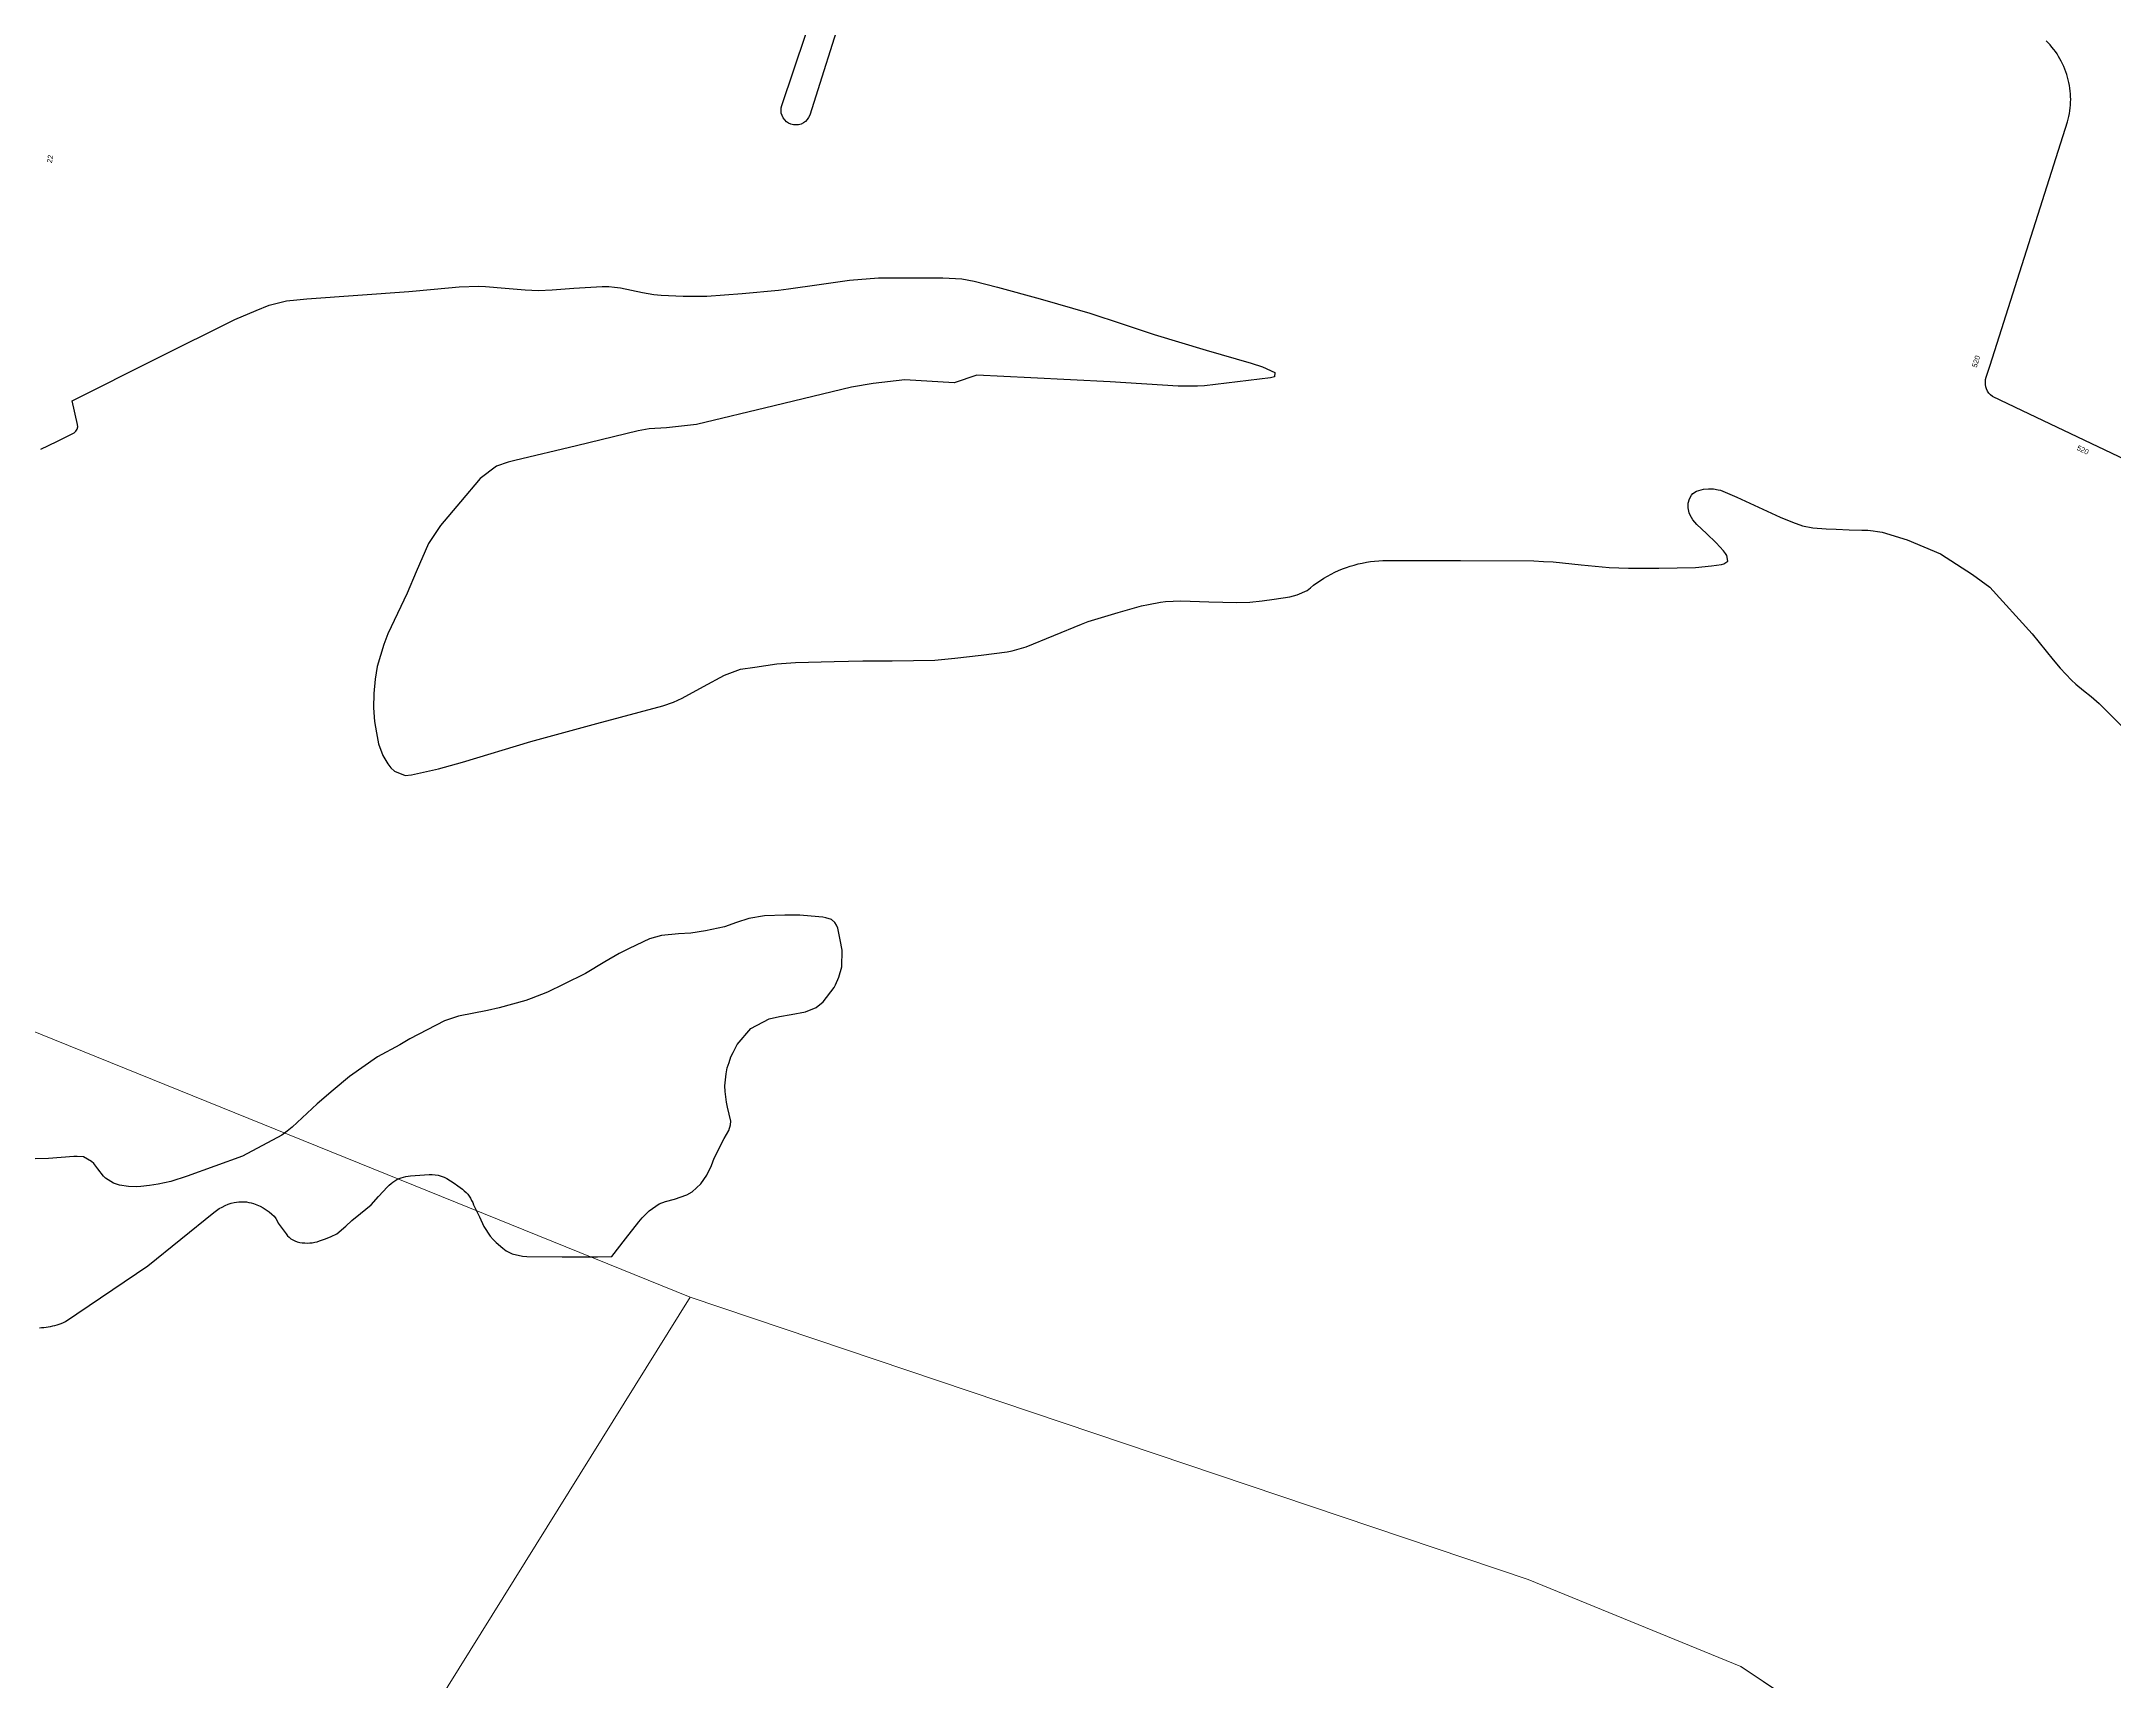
# Model space of a CAD drawing. Header units: millimetres. Extents: x 617751 to 636088, y 68402 to 77988.
# Drawn here: x 631080.2 to 631557.7, y 72760.1 to 73137.7 of the extents above; entities that cross this region are included whole.
import ezdxf

# ---------------------------------------------------------------- set-up
doc = ezdxf.new("R2010")
doc.units = ezdxf.units.MM
doc.header["$LTSCALE"] = 3
doc.header["$MEASUREMENT"] = 0
for name, color, linetype in [('ALINHAMENTO PREDIAL', 120, 'Continuous'), ('BAIRRO', 30, 'Continuous'), ('NUMERAÇÃO', 7, 'Continuous')]:
    doc.layers.add(name, color=color, linetype=linetype)
doc.styles.get("Standard").update_dxf_attribs({"font": 'arial.ttf'})

msp = doc.modelspace()

# ---------------------------------------------------------------- linework, layer by layer
at = {"layer": 'ALINHAMENTO PREDIAL'}
for points in [[(631265.1, 73145.72), (631257.17, 73120.75), (631256.92, 73120.21), (631256.59, 73119.72), (631256.18, 73119.3), (631255.7, 73118.95), (631255.17, 73118.69), (631254.61, 73118.53), (631254.02, 73118.47), (631253.43, 73118.51), (631252.85, 73118.65), (631252.31, 73118.89), (631251.82, 73119.22), (631251.4, 73119.63), (631251.05, 73120.11), (631250.79, 73120.64), (631250.63, 73121.21), (631250.56, 73121.79), (631250.6, 73122.38), (631250.75, 73122.96), (631267.44, 73172.55)], [(631265.1, 73145.72), (631257.17, 73120.75), (631256.92, 73120.21), (631256.59, 73119.72), (631256.18, 73119.3), (631255.7, 73118.95), (631255.17, 73118.69), (631254.61, 73118.53), (631254.02, 73118.47), (631253.43, 73118.51), (631252.85, 73118.65), (631252.31, 73118.89), (631251.82, 73119.22), (631251.4, 73119.63), (631251.05, 73120.11), (631250.79, 73120.64), (631250.63, 73121.21), (631250.56, 73121.79), (631250.6, 73122.38), (631250.75, 73122.96), (631267.44, 73172.55)], [(631265.1, 73145.72), (631257.17, 73120.75), (631256.92, 73120.21), (631256.59, 73119.72), (631256.18, 73119.3), (631255.7, 73118.95), (631255.17, 73118.69), (631254.61, 73118.53), (631254.02, 73118.47), (631253.43, 73118.51), (631252.85, 73118.65), (631252.31, 73118.89), (631251.82, 73119.22), (631251.4, 73119.63), (631251.05, 73120.11), (631250.79, 73120.64), (631250.63, 73121.21), (631250.56, 73121.79), (631250.6, 73122.38), (631250.75, 73122.96), (631267.44, 73172.55)], [(631580.88, 73031.52), (631536.46, 73052.68), (631529.55, 73055.97), (631529.13, 73056.33), (631528.77, 73056.74), (631528.46, 73057.2), (631528.23, 73057.7), (631528.06, 73058.22), (631527.96, 73058.76), (631527.94, 73059.31), (631528, 73059.86), (631528.13, 73060.4), (631529.02, 73063.16), (631546.87, 73119.18), (631547.04, 73119.81), (631547.18, 73120.45), (631547.3, 73121.09), (631547.41, 73121.73), (631547.48, 73122.38), (631547.54, 73123.03), (631547.58, 73123.69), (631547.59, 73124.34), (631547.58, 73124.99), (631547.54, 73125.64), (631547.49, 73126.29), (631547.41, 73126.94), (631547.31, 73127.59), (631547.19, 73128.23), (631547.04, 73128.87), (631546.88, 73129.5), (631546.69, 73130.12), (631546.48, 73130.74), (631546.25, 73131.35), (631546, 73131.95), (631545.73, 73132.55), (631545.43, 73133.13), (631545.12, 73133.7), (631544.79, 73134.27), (631544.44, 73134.82), (631544.07, 73135.36), (631543.68, 73135.88), (631543.28, 73136.39), (631542.85, 73136.89), (631542.41, 73137.37), (631541.96, 73137.84)], [(631580.88, 73031.52), (631536.46, 73052.68), (631529.55, 73055.97), (631529.13, 73056.33), (631528.77, 73056.74), (631528.46, 73057.2), (631528.23, 73057.7), (631528.06, 73058.22), (631527.96, 73058.76), (631527.94, 73059.31), (631528, 73059.86), (631528.13, 73060.4), (631529.02, 73063.16), (631546.87, 73119.18), (631547.04, 73119.81), (631547.18, 73120.45), (631547.3, 73121.09), (631547.41, 73121.73), (631547.48, 73122.38), (631547.54, 73123.03), (631547.58, 73123.69), (631547.59, 73124.34), (631547.58, 73124.99), (631547.54, 73125.64), (631547.49, 73126.29), (631547.41, 73126.94), (631547.31, 73127.59), (631547.19, 73128.23), (631547.04, 73128.87), (631546.88, 73129.5), (631546.69, 73130.12), (631546.48, 73130.74), (631546.25, 73131.35), (631546, 73131.95), (631545.73, 73132.55), (631545.43, 73133.13), (631545.12, 73133.7), (631544.79, 73134.27), (631544.44, 73134.82), (631544.07, 73135.36), (631543.68, 73135.88), (631543.28, 73136.39), (631542.85, 73136.89), (631542.41, 73137.37), (631541.96, 73137.84)], [(631580.88, 73031.52), (631536.46, 73052.68), (631529.55, 73055.97), (631529.13, 73056.33), (631528.77, 73056.74), (631528.46, 73057.2), (631528.23, 73057.7), (631528.06, 73058.22), (631527.96, 73058.76), (631527.94, 73059.31), (631528, 73059.86), (631528.13, 73060.4), (631529.02, 73063.16), (631546.87, 73119.18), (631547.04, 73119.81), (631547.18, 73120.45), (631547.3, 73121.09), (631547.41, 73121.73), (631547.48, 73122.38), (631547.54, 73123.03), (631547.58, 73123.69), (631547.59, 73124.34), (631547.58, 73124.99), (631547.54, 73125.64), (631547.49, 73126.29), (631547.41, 73126.94), (631547.31, 73127.59), (631547.19, 73128.23), (631547.04, 73128.87), (631546.88, 73129.5), (631546.69, 73130.12), (631546.48, 73130.74), (631546.25, 73131.35), (631546, 73131.95), (631545.73, 73132.55), (631545.43, 73133.13), (631545.12, 73133.7), (631544.79, 73134.27), (631544.44, 73134.82), (631544.07, 73135.36), (631543.68, 73135.88), (631543.28, 73136.39), (631542.85, 73136.89), (631542.41, 73137.37), (631541.96, 73137.84)], [(631080.1, 73043.84), (631083.77, 73045.62), (631087.75, 73047.6), (631088.16, 73047.95), (631088.45, 73048.42), (631088.58, 73048.94), (631088.54, 73049.49), (631087.33, 73054.95), (631106.69, 73064.71), (631124.8, 73073.72), (631129.7, 73075.76), (631132.67, 73076.95), (631136.68, 73077.97), (631139.01, 73078.2), (631141.33, 73078.43), (631164.87, 73080.12), (631170.66, 73080.64), (631176.45, 73081.17), (631180.95, 73081.34), (631182.48, 73081.32), (631187.04, 73080.91), (631191.6, 73080.5), (631194.67, 73080.36), (631197.85, 73080.48), (631202.82, 73080.87), (631209.33, 73081.29), (631210.87, 73081.31), (631212.22, 73081.14), (631213.56, 73080.97), (631216.11, 73080.43), (631218.66, 73079.89), (631221.24, 73079.45), (631222.96, 73079.31), (631224.67, 73079.18), (631228.05, 73079.07), (631233.47, 73079.06), (631241.58, 73079.65), (631249.97, 73080.45), (631252.29, 73080.74), (631259.32, 73081.76), (631266.34, 73082.78), (631273.02, 73083.31), (631280.44, 73083.3), (631287.85, 73083.3), (631292.24, 73083.03), (631295.03, 73082.55), (631300.4, 73081.14), (631310.23, 73078.41), (631321.71, 73075.16), (631329.11, 73072.68), (631336.48, 73070.2), (631348.48, 73066.65), (631358.87, 73063.62), (631361.44, 73062.76), (631364.32, 73061.45), (631364.19, 73060.5), (631363.26, 73060.29), (631355.7, 73059.34), (631348.13, 73058.4), (631346.49, 73058.31), (631342.04, 73058.33), (631326.4, 73059.33), (631308.09, 73060.27), (631295.62, 73060.89), (631290.43, 73059.12), (631279.04, 73059.82), (631271.82, 73058.94), (631266.8, 73058.11), (631248.95, 73053.81), (631231.09, 73049.51), (631224.17, 73048.75), (631220.21, 73048.48), (631217.68, 73048.02), (631203.48, 73044.63), (631189.27, 73041.24), (631187.74, 73040.81), (631185.01, 73039.92), (631181.27, 73037.07), (631176.72, 73031.68), (631172.16, 73026.29), (631169.39, 73022.1), (631166.5, 73015.57), (631164.46, 73010.72), (631160.03, 73001.33), (631159.06, 72998.87), (631157.57, 72993.79), (631157.07, 72990.86), (631156.81, 72987.6), (631156.73, 72984.29), (631156.96, 72981.13), (631157.41, 72978.56), (631157.86, 72976), (631158.87, 72973.29), (631159.99, 72971.36), (631160.72, 72970.48), (631161.51, 72969.73), (631164.02, 72968.74), (631165.49, 72968.86), (631171.67, 72970.22), (631177.22, 72971.8), (631192.96, 72976.55), (631208.16, 72980.64), (631223.35, 72984.73), (631225.79, 72985.57), (631227.83, 72986.48), (631232.7, 72989.16), (631237.56, 72991.84), (631241.26, 72993.15), (631244.5, 72993.67), (631249.62, 72994.41), (631253.86, 72994.73), (631262.8, 72994.97), (631269.38, 72995.11), (631276.14, 72995.14), (631286, 72995.27), (631288.3, 72995.49), (631290.59, 72995.71), (631296.64, 72996.44), (631302.68, 72997.17), (631303.78, 72997.4), (631307.01, 72998.31), (631313.38, 73000.94), (631319.74, 73003.58), (631321.3, 73004.14), (631328.21, 73006.22), (631333.57, 73007.74), (631335.19, 73008.11), (631337.95, 73008.63), (631339.09, 73008.78), (631342.64, 73008.89), (631349.08, 73008.72), (631355.51, 73008.56), (631358.52, 73008.61), (631361.35, 73008.88), (631364.15, 73009.29), (631367.78, 73009.86), (631369.46, 73010.28), (631371.75, 73011.3), (631372.48, 73011.91), (631373.23, 73012.51), (631374, 73013.07), (631374.79, 73013.61), (631375.6, 73014.12), (631376.42, 73014.6), (631377.26, 73015.06), (631378.11, 73015.49), (631378.98, 73015.88), (631379.86, 73016.25), (631380.76, 73016.58), (631381.66, 73016.89), (631382.58, 73017.16), (631383.5, 73017.4), (631384.43, 73017.62), (631385.37, 73017.79), (631386.31, 73017.94), (631387.26, 73018.05), (631388.21, 73018.13), (631389.17, 73018.18), (631390.12, 73018.2), (631407.03, 73018.18), (631423.93, 73018.16), (631426.15, 73018.01), (631428.36, 73017.86), (631434.82, 73017.22), (631441.27, 73016.59), (631445.77, 73016.44), (631452.75, 73016.46), (631461.15, 73016.59), (631464.86, 73017.01), (631467.13, 73017.32), (631467.72, 73017.47), (631468.59, 73018.08), (631468.38, 73019.35), (631468.08, 73019.79), (631467.62, 73020.42), (631465.92, 73022.3), (631463.7, 73024.39), (631461.47, 73026.49), (631460.59, 73027.53), (631459.93, 73028.62), (631459.73, 73029.18), (631459.47, 73030.3), (631459.49, 73031.39), (631459.76, 73032.39), (631460.27, 73033.25), (631460.59, 73033.64), (631461.44, 73034.19), (631463.03, 73034.62), (631464.17, 73034.72), (631465.32, 73034.67), (631466.4, 73034.5), (631466.92, 73034.4), (631470.69, 73032.82), (631480.64, 73028.21), (631483.54, 73027.01), (631485.82, 73026.21), (631488.23, 73025.72), (631491.3, 73025.5), (631493.61, 73025.38), (631496.55, 73025.3), (631499.48, 73025.22), (631500.16, 73025.2), (631500.85, 73025.18), (631502.07, 73025.07), (631503.12, 73024.89), (631504.17, 73024.71), (631509.94, 73022.96), (631517.57, 73019.76), (631524.98, 73014.96), (631528.93, 73012.06), (631538.69, 73001.29), (631543.53, 72995.36), (631545.18, 72993.44), (631547.79, 72990.64), (631548.74, 72989.75), (631550.52, 72988.3), (631552.3, 72986.86), (631554.11, 72985.27), (631559.66, 72979.78)], [(631080.1, 73043.84), (631083.77, 73045.62), (631087.75, 73047.6), (631088.16, 73047.95), (631088.45, 73048.42), (631088.58, 73048.94), (631088.54, 73049.49), (631087.33, 73054.95), (631106.69, 73064.71), (631124.8, 73073.72), (631129.7, 73075.76), (631132.67, 73076.95), (631136.68, 73077.97), (631139.01, 73078.2), (631141.33, 73078.43), (631164.87, 73080.12), (631170.66, 73080.64), (631176.45, 73081.17), (631180.95, 73081.34), (631182.48, 73081.32), (631187.04, 73080.91), (631191.6, 73080.5), (631194.67, 73080.36), (631197.85, 73080.48), (631202.82, 73080.87), (631209.33, 73081.29), (631210.87, 73081.31), (631212.22, 73081.14), (631213.56, 73080.97), (631216.11, 73080.43), (631218.66, 73079.89), (631221.24, 73079.45), (631222.96, 73079.31), (631224.67, 73079.18), (631228.05, 73079.07), (631233.47, 73079.06), (631241.58, 73079.65), (631249.97, 73080.45), (631252.29, 73080.74), (631259.32, 73081.76), (631266.34, 73082.78), (631273.02, 73083.31), (631280.44, 73083.3), (631287.85, 73083.3), (631292.24, 73083.03), (631295.03, 73082.55), (631300.4, 73081.14), (631310.23, 73078.41), (631321.71, 73075.16), (631329.11, 73072.68), (631336.48, 73070.2), (631348.48, 73066.65), (631358.87, 73063.62), (631361.44, 73062.76), (631364.32, 73061.45), (631364.19, 73060.5), (631363.26, 73060.29), (631355.7, 73059.34), (631348.13, 73058.4), (631346.49, 73058.31), (631342.04, 73058.33), (631326.4, 73059.33), (631308.09, 73060.27), (631295.62, 73060.89), (631290.43, 73059.12), (631279.04, 73059.82), (631271.82, 73058.94), (631266.8, 73058.11), (631248.95, 73053.81), (631231.09, 73049.51), (631224.17, 73048.75), (631220.21, 73048.48), (631217.68, 73048.02), (631203.48, 73044.63), (631189.27, 73041.24), (631187.74, 73040.81), (631185.01, 73039.92), (631181.27, 73037.07), (631176.72, 73031.68), (631172.16, 73026.29), (631169.39, 73022.1), (631166.5, 73015.57), (631164.46, 73010.72), (631160.03, 73001.33), (631159.06, 72998.87), (631157.57, 72993.79), (631157.07, 72990.86), (631156.81, 72987.6), (631156.73, 72984.29), (631156.96, 72981.13), (631157.41, 72978.56), (631157.86, 72976), (631158.87, 72973.29), (631159.99, 72971.36), (631160.72, 72970.48), (631161.51, 72969.73), (631164.02, 72968.74), (631165.49, 72968.86), (631171.67, 72970.22), (631177.22, 72971.8), (631192.96, 72976.55), (631208.16, 72980.64), (631223.35, 72984.73), (631225.79, 72985.57), (631227.83, 72986.48), (631232.7, 72989.16), (631237.56, 72991.84), (631241.26, 72993.15), (631244.5, 72993.67), (631249.62, 72994.41), (631253.86, 72994.73), (631262.8, 72994.97), (631269.38, 72995.11), (631276.14, 72995.14), (631286, 72995.27), (631288.3, 72995.49), (631290.59, 72995.71), (631296.64, 72996.44), (631302.68, 72997.17), (631303.78, 72997.4), (631307.01, 72998.31), (631313.38, 73000.94), (631319.74, 73003.58), (631321.3, 73004.14), (631328.21, 73006.22), (631333.57, 73007.74), (631335.19, 73008.11), (631337.95, 73008.63), (631339.09, 73008.78), (631342.64, 73008.89), (631349.08, 73008.72), (631355.51, 73008.56), (631358.52, 73008.61), (631361.35, 73008.88), (631364.15, 73009.29), (631367.78, 73009.86), (631369.46, 73010.28), (631371.75, 73011.3), (631372.48, 73011.91), (631373.23, 73012.51), (631374, 73013.07), (631374.79, 73013.61), (631375.6, 73014.12), (631376.42, 73014.6), (631377.26, 73015.06), (631378.11, 73015.49), (631378.98, 73015.88), (631379.86, 73016.25), (631380.76, 73016.58), (631381.66, 73016.89), (631382.58, 73017.16), (631383.5, 73017.4), (631384.43, 73017.62), (631385.37, 73017.79), (631386.31, 73017.94), (631387.26, 73018.05), (631388.21, 73018.13), (631389.17, 73018.18), (631390.12, 73018.2), (631407.03, 73018.18), (631423.93, 73018.16), (631426.15, 73018.01), (631428.36, 73017.86), (631434.82, 73017.22), (631441.27, 73016.59), (631445.77, 73016.44), (631452.75, 73016.46), (631461.15, 73016.59), (631464.86, 73017.01), (631467.13, 73017.32), (631467.72, 73017.47), (631468.59, 73018.08), (631468.38, 73019.35), (631468.08, 73019.79), (631467.62, 73020.42), (631465.92, 73022.3), (631463.7, 73024.39), (631461.47, 73026.49), (631460.59, 73027.53), (631459.93, 73028.62), (631459.73, 73029.18), (631459.47, 73030.3), (631459.49, 73031.39), (631459.76, 73032.39), (631460.27, 73033.25), (631460.59, 73033.64), (631461.44, 73034.19), (631463.03, 73034.62), (631464.17, 73034.72), (631465.32, 73034.67), (631466.4, 73034.5), (631466.92, 73034.4), (631470.69, 73032.82), (631480.64, 73028.21), (631483.54, 73027.01), (631485.82, 73026.21), (631488.23, 73025.72), (631491.3, 73025.5), (631493.61, 73025.38), (631496.55, 73025.3), (631499.48, 73025.22), (631500.16, 73025.2), (631500.85, 73025.18), (631502.07, 73025.07), (631503.12, 73024.89), (631504.17, 73024.71), (631509.94, 73022.96), (631517.57, 73019.76), (631524.98, 73014.96), (631528.93, 73012.06), (631538.69, 73001.29), (631543.53, 72995.36), (631545.18, 72993.44), (631547.79, 72990.64), (631548.74, 72989.75), (631550.52, 72988.3), (631552.3, 72986.86), (631554.11, 72985.27), (631559.66, 72979.78)], [(631080.1, 73043.84), (631083.77, 73045.62), (631087.75, 73047.6), (631088.16, 73047.95), (631088.45, 73048.42), (631088.58, 73048.94), (631088.54, 73049.49), (631087.33, 73054.95), (631106.69, 73064.71), (631124.8, 73073.72), (631129.7, 73075.76), (631132.67, 73076.95), (631136.68, 73077.97), (631139.01, 73078.2), (631141.33, 73078.43), (631164.87, 73080.12), (631170.66, 73080.64), (631176.45, 73081.17), (631180.95, 73081.34), (631182.48, 73081.32), (631187.04, 73080.91), (631191.6, 73080.5), (631194.67, 73080.36), (631197.85, 73080.48), (631202.82, 73080.87), (631209.33, 73081.29), (631210.87, 73081.31), (631212.22, 73081.14), (631213.56, 73080.97), (631216.11, 73080.43), (631218.66, 73079.89), (631221.24, 73079.45), (631222.96, 73079.31), (631224.67, 73079.18), (631228.05, 73079.07), (631233.47, 73079.06), (631241.58, 73079.65), (631249.97, 73080.45), (631252.29, 73080.74), (631259.32, 73081.76), (631266.34, 73082.78), (631273.02, 73083.31), (631280.44, 73083.3), (631287.85, 73083.3), (631292.24, 73083.03), (631295.03, 73082.55), (631300.4, 73081.14), (631310.23, 73078.41), (631321.71, 73075.16), (631329.11, 73072.68), (631336.48, 73070.2), (631348.48, 73066.65), (631358.87, 73063.62), (631361.44, 73062.76), (631364.32, 73061.45), (631364.19, 73060.5), (631363.26, 73060.29), (631355.7, 73059.34), (631348.13, 73058.4), (631346.49, 73058.31), (631342.04, 73058.33), (631326.4, 73059.33), (631308.09, 73060.27), (631295.62, 73060.89), (631290.43, 73059.12), (631279.04, 73059.82), (631271.82, 73058.94), (631266.8, 73058.11), (631248.95, 73053.81), (631231.09, 73049.51), (631224.17, 73048.75), (631220.21, 73048.48), (631217.68, 73048.02), (631203.48, 73044.63), (631189.27, 73041.24), (631187.74, 73040.81), (631185.01, 73039.92), (631181.27, 73037.07), (631176.72, 73031.68), (631172.16, 73026.29), (631169.39, 73022.1), (631166.5, 73015.57), (631164.46, 73010.72), (631160.03, 73001.33), (631159.06, 72998.87), (631157.57, 72993.79), (631157.07, 72990.86), (631156.81, 72987.6), (631156.73, 72984.29), (631156.96, 72981.13), (631157.41, 72978.56), (631157.86, 72976), (631158.87, 72973.29), (631159.99, 72971.36), (631160.72, 72970.48), (631161.51, 72969.73), (631164.02, 72968.74), (631165.49, 72968.86), (631171.67, 72970.22), (631177.22, 72971.8), (631192.96, 72976.55), (631208.16, 72980.64), (631223.35, 72984.73), (631225.79, 72985.57), (631227.83, 72986.48), (631232.7, 72989.16), (631237.56, 72991.84), (631241.26, 72993.15), (631244.5, 72993.67), (631249.62, 72994.41), (631253.86, 72994.73), (631262.8, 72994.97), (631269.38, 72995.11), (631276.14, 72995.14), (631286, 72995.27), (631288.3, 72995.49), (631290.59, 72995.71), (631296.64, 72996.44), (631302.68, 72997.17), (631303.78, 72997.4), (631307.01, 72998.31), (631313.38, 73000.94), (631319.74, 73003.58), (631321.3, 73004.14), (631328.21, 73006.22), (631333.57, 73007.74), (631335.19, 73008.11), (631337.95, 73008.63), (631339.09, 73008.78), (631342.64, 73008.89), (631349.08, 73008.72), (631355.51, 73008.56), (631358.52, 73008.61), (631361.35, 73008.88), (631364.15, 73009.29), (631367.78, 73009.86), (631369.46, 73010.28), (631371.75, 73011.3), (631372.48, 73011.91), (631373.23, 73012.51), (631374, 73013.07), (631374.79, 73013.61), (631375.6, 73014.12), (631376.42, 73014.6), (631377.26, 73015.06), (631378.11, 73015.49), (631378.98, 73015.88), (631379.86, 73016.25), (631380.76, 73016.58), (631381.66, 73016.89), (631382.58, 73017.16), (631383.5, 73017.4), (631384.43, 73017.62), (631385.37, 73017.79), (631386.31, 73017.94), (631387.26, 73018.05), (631388.21, 73018.13), (631389.17, 73018.18), (631390.12, 73018.2), (631407.03, 73018.18), (631423.93, 73018.16), (631426.15, 73018.01), (631428.36, 73017.86), (631434.82, 73017.22), (631441.27, 73016.59), (631445.77, 73016.44), (631452.75, 73016.46), (631461.15, 73016.59), (631464.86, 73017.01), (631467.13, 73017.32), (631467.72, 73017.47), (631468.59, 73018.08), (631468.38, 73019.35), (631468.08, 73019.79), (631467.62, 73020.42), (631465.92, 73022.3), (631463.7, 73024.39), (631461.47, 73026.49), (631460.59, 73027.53), (631459.93, 73028.62), (631459.73, 73029.18), (631459.47, 73030.3), (631459.49, 73031.39), (631459.76, 73032.39), (631460.27, 73033.25), (631460.59, 73033.64), (631461.44, 73034.19), (631463.03, 73034.62), (631464.17, 73034.72), (631465.32, 73034.67), (631466.4, 73034.5), (631466.92, 73034.4), (631470.69, 73032.82), (631480.64, 73028.21), (631483.54, 73027.01), (631485.82, 73026.21), (631488.23, 73025.72), (631491.3, 73025.5), (631493.61, 73025.38), (631496.55, 73025.3), (631499.48, 73025.22), (631500.16, 73025.2), (631500.85, 73025.18), (631502.07, 73025.07), (631503.12, 73024.89), (631504.17, 73024.71), (631509.94, 73022.96), (631517.57, 73019.76), (631524.98, 73014.96), (631528.93, 73012.06), (631538.69, 73001.29), (631543.53, 72995.36), (631545.18, 72993.44), (631547.79, 72990.64), (631548.74, 72989.75), (631550.52, 72988.3), (631552.3, 72986.86), (631554.11, 72985.27), (631559.66, 72979.78)], [(631079.74, 72841.58), (631080.25, 72841.6), (631080.77, 72841.64), (631081.28, 72841.7), (631081.8, 72841.77), (631082.3, 72841.86), (631082.81, 72841.97), (631083.31, 72842.1), (631083.81, 72842.24), (631084.3, 72842.4), (631084.79, 72842.58), (631085.27, 72842.77), (631085.74, 72842.98), (631104.74, 72855.83), (631119.9, 72868.11), (631120.51, 72868.57), (631121.15, 72868.99), (631121.81, 72869.36), (631122.5, 72869.69), (631123.21, 72869.98), (631123.93, 72870.21), (631124.58, 72870.38), (631125.14, 72870.48), (631125.71, 72870.55), (631126.28, 72870.57), (631126.85, 72870.56), (631127.42, 72870.52), (631127.98, 72870.43), (631128.54, 72870.31), (631129.09, 72870.15), (631129.85, 72869.87), (631130.6, 72869.54), (631131.31, 72869.15), (631132.01, 72868.73), (631132.67, 72868.25), (631133.29, 72867.73), (631133.81, 72867.23), (631134.21, 72866.74), (631134.53, 72866.2), (631134.78, 72865.62), (631136.56, 72863.15), (631136.9, 72862.75), (631137.27, 72862.39), (631137.69, 72862.07), (631138.13, 72861.79), (631138.6, 72861.56), (631139.09, 72861.38), (631139.71, 72861.23), (631140.28, 72861.13), (631140.86, 72861.08), (631141.44, 72861.06), (631142.02, 72861.08), (631142.6, 72861.14), (631143.17, 72861.24), (631143.74, 72861.38), (631144.29, 72861.56), (631145.63, 72862.06), (631146.96, 72862.6), (631148.26, 72863.19), (631150.35, 72864.99), (631151.68, 72866.26), (631153.67, 72867.85), (631156.14, 72869.9), (631157.86, 72871.75), (631159.94, 72874.01), (631160.33, 72874.4), (631160.74, 72874.76), (631161.17, 72875.09), (631161.63, 72875.39), (631162.11, 72875.66), (631162.6, 72875.89), (631163.11, 72876.09), (631163.64, 72876.25), (631164.17, 72876.38), (631164.71, 72876.47), (631165.25, 72876.52), (631169.52, 72876.82), (631170.22, 72876.84), (631170.92, 72876.79), (631171.62, 72876.67), (631172.29, 72876.48), (631172.95, 72876.23), (631173.57, 72875.91), (631174.45, 72875.38), (631175.31, 72874.83), (631176.16, 72874.25), (631177.2, 72873.47), (631177.62, 72873.1), (631178.02, 72872.71), (631178.39, 72872.29), (631178.73, 72871.85), (631179.04, 72871.38), (631179.31, 72870.9), (631179.56, 72870.39), (631179.77, 72869.88), (631181.13, 72867.07), (631182.15, 72864.91), (631183.59, 72862.67), (631184.25, 72861.88), (631184.97, 72861.16), (631186.48, 72859.85), (631187.28, 72859.25), (631188.6, 72858.6), (631190.99, 72858.05), (631191.99, 72857.94), (631200.16, 72857.92), (631208.33, 72857.9), (631211.61, 72857.96), (631214.75, 72862), (631217.81, 72865.93), (631218.6, 72866.87), (631220.16, 72868.51), (631222.5, 72870.1), (631223.96, 72870.62), (631226.01, 72871.2), (631228.86, 72872.16), (631230.07, 72872.83), (631232.09, 72874.71), (631233.5, 72876.72), (631234.57, 72878.93), (631235.19, 72880.58), (631237.43, 72885.14), (631238.56, 72887.01), (631238.95, 72888.28), (631238.97, 72889.12), (631238.22, 72892.36), (631238, 72893.52), (631237.71, 72895.98), (631237.63, 72897.28), (631237.95, 72900), (631238.19, 72901.37), (631238.6, 72902.63), (631239.01, 72903.9), (631239.5, 72904.92), (631240.49, 72906.75), (631243.64, 72910.48), (631247.83, 72912.72), (631250.23, 72913.26), (631252.86, 72913.65), (631256.2, 72914.26), (631258.67, 72915.32), (631260.29, 72916.57), (631262.82, 72919.91), (631263.12, 72920.51), (631263.9, 72922.31), (631264.53, 72924.64), (631264.62, 72928.51), (631264.19, 72930.87), (631263.64, 72933.58), (631263.36, 72934.24), (631262.97, 72934.84), (631262.18, 72935.52), (631260.87, 72935.93), (631260.2, 72936.07), (631257.53, 72936.3), (631254.86, 72936.53), (631251.4, 72936.55), (631246.78, 72936.36), (631243.12, 72935.81), (631240.34, 72934.85), (631237.56, 72933.9), (631233.2, 72932.91), (631229.77, 72932.42), (631226.94, 72932.24), (631223.05, 72931.87), (631220.25, 72931.1), (631215.59, 72928.91), (631213.32, 72927.75), (631210.01, 72925.78), (631205.53, 72923.16), (631200.55, 72920.68), (631196.75, 72918.84), (631193.01, 72917.34), (631191.79, 72916.93), (631185.68, 72915.22), (631182.92, 72914.61), (631176.24, 72913.27), (631173.07, 72912.19), (631165.08, 72908.05), (631162.74, 72906.69), (631157.64, 72903.96), (631151.14, 72899.38), (631147.45, 72896.23), (631143.75, 72893.09), (631137.98, 72887.78), (631136.79, 72886.85), (631135.6, 72885.92), (631126.55, 72881.06), (631120.15, 72878.75), (631113.75, 72876.44), (631110.03, 72875.24), (631108.55, 72874.93), (631107.07, 72874.62), (631105.09, 72874.34), (631103.1, 72874.07), (631102.2, 72874.04), (631100.28, 72874.07), (631098.22, 72874.4), (631096.82, 72874.85), (631095, 72876.01), (631094.55, 72876.5), (631093.19, 72878.19), (631092.27, 72879.4), (631091.76, 72879.86), (631089.9, 72880.9), (631088.44, 72880.99), (631087.72, 72880.99), (631084.78, 72880.75), (631081.84, 72880.52), (631078.78, 72880.42)], [(631079.74, 72841.58), (631080.25, 72841.6), (631080.77, 72841.64), (631081.28, 72841.7), (631081.8, 72841.77), (631082.3, 72841.86), (631082.81, 72841.97), (631083.31, 72842.1), (631083.81, 72842.24), (631084.3, 72842.4), (631084.79, 72842.58), (631085.27, 72842.77), (631085.74, 72842.98), (631104.74, 72855.83), (631119.9, 72868.11), (631120.51, 72868.57), (631121.15, 72868.99), (631121.81, 72869.36), (631122.5, 72869.69), (631123.21, 72869.98), (631123.93, 72870.21), (631124.58, 72870.38), (631125.14, 72870.48), (631125.71, 72870.55), (631126.28, 72870.57), (631126.85, 72870.56), (631127.42, 72870.52), (631127.98, 72870.43), (631128.54, 72870.31), (631129.09, 72870.15), (631129.85, 72869.87), (631130.6, 72869.54), (631131.31, 72869.15), (631132.01, 72868.73), (631132.67, 72868.25), (631133.29, 72867.73), (631133.81, 72867.23), (631134.21, 72866.74), (631134.53, 72866.2), (631134.78, 72865.62), (631136.56, 72863.15), (631136.9, 72862.75), (631137.27, 72862.39), (631137.69, 72862.07), (631138.13, 72861.79), (631138.6, 72861.56), (631139.09, 72861.38), (631139.71, 72861.23), (631140.28, 72861.13), (631140.86, 72861.08), (631141.44, 72861.06), (631142.02, 72861.08), (631142.6, 72861.14), (631143.17, 72861.24), (631143.74, 72861.38), (631144.29, 72861.56), (631145.63, 72862.06), (631146.96, 72862.6), (631148.26, 72863.19), (631150.35, 72864.99), (631151.68, 72866.26), (631153.67, 72867.85), (631156.14, 72869.9), (631157.86, 72871.75), (631159.94, 72874.01), (631160.33, 72874.4), (631160.74, 72874.76), (631161.17, 72875.09), (631161.63, 72875.39), (631162.11, 72875.66), (631162.6, 72875.89), (631163.11, 72876.09), (631163.64, 72876.25), (631164.17, 72876.38), (631164.71, 72876.47), (631165.25, 72876.52), (631169.52, 72876.82), (631170.22, 72876.84), (631170.92, 72876.79), (631171.62, 72876.67), (631172.29, 72876.48), (631172.95, 72876.23), (631173.57, 72875.91), (631174.45, 72875.38), (631175.31, 72874.83), (631176.16, 72874.25), (631177.2, 72873.47), (631177.62, 72873.1), (631178.02, 72872.71), (631178.39, 72872.29), (631178.73, 72871.85), (631179.04, 72871.38), (631179.31, 72870.9), (631179.56, 72870.39), (631179.77, 72869.88), (631181.13, 72867.07), (631182.15, 72864.91), (631183.59, 72862.67), (631184.25, 72861.88), (631184.97, 72861.16), (631186.48, 72859.85), (631187.28, 72859.25), (631188.6, 72858.6), (631190.99, 72858.05), (631191.99, 72857.94), (631200.16, 72857.92), (631208.33, 72857.9), (631211.61, 72857.96), (631214.75, 72862), (631217.81, 72865.93), (631218.6, 72866.87), (631220.16, 72868.51), (631222.5, 72870.1), (631223.96, 72870.62), (631226.01, 72871.2), (631228.86, 72872.16), (631230.07, 72872.83), (631232.09, 72874.71), (631233.5, 72876.72), (631234.57, 72878.93), (631235.19, 72880.58), (631237.43, 72885.14), (631238.56, 72887.01), (631238.95, 72888.28), (631238.97, 72889.12), (631238.22, 72892.36), (631238, 72893.52), (631237.71, 72895.98), (631237.63, 72897.28), (631237.95, 72900), (631238.19, 72901.37), (631238.6, 72902.63), (631239.01, 72903.9), (631239.5, 72904.92), (631240.49, 72906.75), (631243.64, 72910.48), (631247.83, 72912.72), (631250.23, 72913.26), (631252.86, 72913.65), (631256.2, 72914.26), (631258.67, 72915.32), (631260.29, 72916.57), (631262.82, 72919.91), (631263.12, 72920.51), (631263.9, 72922.31), (631264.53, 72924.64), (631264.62, 72928.51), (631264.19, 72930.87), (631263.64, 72933.58), (631263.36, 72934.24), (631262.97, 72934.84), (631262.18, 72935.52), (631260.87, 72935.93), (631260.2, 72936.07), (631257.53, 72936.3), (631254.86, 72936.53), (631251.4, 72936.55), (631246.78, 72936.36), (631243.12, 72935.81), (631240.34, 72934.85), (631237.56, 72933.9), (631233.2, 72932.91), (631229.77, 72932.42), (631226.94, 72932.24), (631223.05, 72931.87), (631220.25, 72931.1), (631215.59, 72928.91), (631213.32, 72927.75), (631210.01, 72925.78), (631205.53, 72923.16), (631200.55, 72920.68), (631196.75, 72918.84), (631193.01, 72917.34), (631191.79, 72916.93), (631185.68, 72915.22), (631182.92, 72914.61), (631176.24, 72913.27), (631173.07, 72912.19), (631165.08, 72908.05), (631162.74, 72906.69), (631157.64, 72903.96), (631151.14, 72899.38), (631147.45, 72896.23), (631143.75, 72893.09), (631137.98, 72887.78), (631136.79, 72886.85), (631135.6, 72885.92), (631126.55, 72881.06), (631120.15, 72878.75), (631113.75, 72876.44), (631110.03, 72875.24), (631108.55, 72874.93), (631107.07, 72874.62), (631105.09, 72874.34), (631103.1, 72874.07), (631102.2, 72874.04), (631100.28, 72874.07), (631098.22, 72874.4), (631096.82, 72874.85), (631095, 72876.01), (631094.55, 72876.5), (631093.19, 72878.19), (631092.27, 72879.4), (631091.76, 72879.86), (631089.9, 72880.9), (631088.44, 72880.99), (631087.72, 72880.99), (631084.78, 72880.75), (631081.84, 72880.52), (631078.78, 72880.42)], [(631079.74, 72841.58), (631080.25, 72841.6), (631080.77, 72841.64), (631081.28, 72841.7), (631081.8, 72841.77), (631082.3, 72841.86), (631082.81, 72841.97), (631083.31, 72842.1), (631083.81, 72842.24), (631084.3, 72842.4), (631084.79, 72842.58), (631085.27, 72842.77), (631085.74, 72842.98), (631104.74, 72855.83), (631119.9, 72868.11), (631120.51, 72868.57), (631121.15, 72868.99), (631121.81, 72869.36), (631122.5, 72869.69), (631123.21, 72869.98), (631123.93, 72870.21), (631124.58, 72870.38), (631125.14, 72870.48), (631125.71, 72870.55), (631126.28, 72870.57), (631126.85, 72870.56), (631127.42, 72870.52), (631127.98, 72870.43), (631128.54, 72870.31), (631129.09, 72870.15), (631129.85, 72869.87), (631130.6, 72869.54), (631131.31, 72869.15), (631132.01, 72868.73), (631132.67, 72868.25), (631133.29, 72867.73), (631133.81, 72867.23), (631134.21, 72866.74), (631134.53, 72866.2), (631134.78, 72865.62), (631136.56, 72863.15), (631136.9, 72862.75), (631137.27, 72862.39), (631137.69, 72862.07), (631138.13, 72861.79), (631138.6, 72861.56), (631139.09, 72861.38), (631139.71, 72861.23), (631140.28, 72861.13), (631140.86, 72861.08), (631141.44, 72861.06), (631142.02, 72861.08), (631142.6, 72861.14), (631143.17, 72861.24), (631143.74, 72861.38), (631144.29, 72861.56), (631145.63, 72862.06), (631146.96, 72862.6), (631148.26, 72863.19), (631150.35, 72864.99), (631151.68, 72866.26), (631153.67, 72867.85), (631156.14, 72869.9), (631157.86, 72871.75), (631159.94, 72874.01), (631160.33, 72874.4), (631160.74, 72874.76), (631161.17, 72875.09), (631161.63, 72875.39), (631162.11, 72875.66), (631162.6, 72875.89), (631163.11, 72876.09), (631163.64, 72876.25), (631164.17, 72876.38), (631164.71, 72876.47), (631165.25, 72876.52), (631169.52, 72876.82), (631170.22, 72876.84), (631170.92, 72876.79), (631171.62, 72876.67), (631172.29, 72876.48), (631172.95, 72876.23), (631173.57, 72875.91), (631174.45, 72875.38), (631175.31, 72874.83), (631176.16, 72874.25), (631177.2, 72873.47), (631177.62, 72873.1), (631178.02, 72872.71), (631178.39, 72872.29), (631178.73, 72871.85), (631179.04, 72871.38), (631179.31, 72870.9), (631179.56, 72870.39), (631179.77, 72869.88), (631181.13, 72867.07), (631182.15, 72864.91), (631183.59, 72862.67), (631184.25, 72861.88), (631184.97, 72861.16), (631186.48, 72859.85), (631187.28, 72859.25), (631188.6, 72858.6), (631190.99, 72858.05), (631191.99, 72857.94), (631200.16, 72857.92), (631208.33, 72857.9), (631211.61, 72857.96), (631214.75, 72862), (631217.81, 72865.93), (631218.6, 72866.87), (631220.16, 72868.51), (631222.5, 72870.1), (631223.96, 72870.62), (631226.01, 72871.2), (631228.86, 72872.16), (631230.07, 72872.83), (631232.09, 72874.71), (631233.5, 72876.72), (631234.57, 72878.93), (631235.19, 72880.58), (631237.43, 72885.14), (631238.56, 72887.01), (631238.95, 72888.28), (631238.97, 72889.12), (631238.22, 72892.36), (631238, 72893.52), (631237.71, 72895.98), (631237.63, 72897.28), (631237.95, 72900), (631238.19, 72901.37), (631238.6, 72902.63), (631239.01, 72903.9), (631239.5, 72904.92), (631240.49, 72906.75), (631243.64, 72910.48), (631247.83, 72912.72), (631250.23, 72913.26), (631252.86, 72913.65), (631256.2, 72914.26), (631258.67, 72915.32), (631260.29, 72916.57), (631262.82, 72919.91), (631263.12, 72920.51), (631263.9, 72922.31), (631264.53, 72924.64), (631264.62, 72928.51), (631264.19, 72930.87), (631263.64, 72933.58), (631263.36, 72934.24), (631262.97, 72934.84), (631262.18, 72935.52), (631260.87, 72935.93), (631260.2, 72936.07), (631257.53, 72936.3), (631254.86, 72936.53), (631251.4, 72936.55), (631246.78, 72936.36), (631243.12, 72935.81), (631240.34, 72934.85), (631237.56, 72933.9), (631233.2, 72932.91), (631229.77, 72932.42), (631226.94, 72932.24), (631223.05, 72931.87), (631220.25, 72931.1), (631215.59, 72928.91), (631213.32, 72927.75), (631210.01, 72925.78), (631205.53, 72923.16), (631200.55, 72920.68), (631196.75, 72918.84), (631193.01, 72917.34), (631191.79, 72916.93), (631185.68, 72915.22), (631182.92, 72914.61), (631176.24, 72913.27), (631173.07, 72912.19), (631165.08, 72908.05), (631162.74, 72906.69), (631157.64, 72903.96), (631151.14, 72899.38), (631147.45, 72896.23), (631143.75, 72893.09), (631137.98, 72887.78), (631136.79, 72886.85), (631135.6, 72885.92), (631126.55, 72881.06), (631120.15, 72878.75), (631113.75, 72876.44), (631110.03, 72875.24), (631108.55, 72874.93), (631107.07, 72874.62), (631105.09, 72874.34), (631103.1, 72874.07), (631102.2, 72874.04), (631100.28, 72874.07), (631098.22, 72874.4), (631096.82, 72874.85), (631095, 72876.01), (631094.55, 72876.5), (631093.19, 72878.19), (631092.27, 72879.4), (631091.76, 72879.86), (631089.9, 72880.9), (631088.44, 72880.99), (631087.72, 72880.99), (631084.78, 72880.75), (631081.84, 72880.52), (631078.78, 72880.42)]]:
    msp.add_lwpolyline(points, dxfattribs=at)
at = {"layer": 'BAIRRO', "lineweight": 20}
for points in [[(630819.38, 73014.6), (631229.65, 72848.57), (631422.65, 72783.57), (631471.65, 72763.57), (631531.65, 72723.57)], [(631532.65, 72722.57), (631471.65, 72763.57), (631422.65, 72783.57), (631229.65, 72848.57), (631153.65, 72726.57)]]:
    msp.add_lwpolyline(points, dxfattribs=at)

# ---------------------------------------------------------------- texts
at = {"layer": 'NUMERAÇÃO'}
for s, rotation, p in [('22', 80.378, (631082.63, 73109.65)), ('520', 72.2881, (631525.93, 73062.52)), ('520', 334.5157, (631548.87, 73043.72)), ('520', 334.5157, (631548.87, 73043.72))]:
    msp.add_text(s, height=1.2, rotation=rotation, dxfattribs=at).set_placement(p)

doc.saveas('drawing.dxf')
